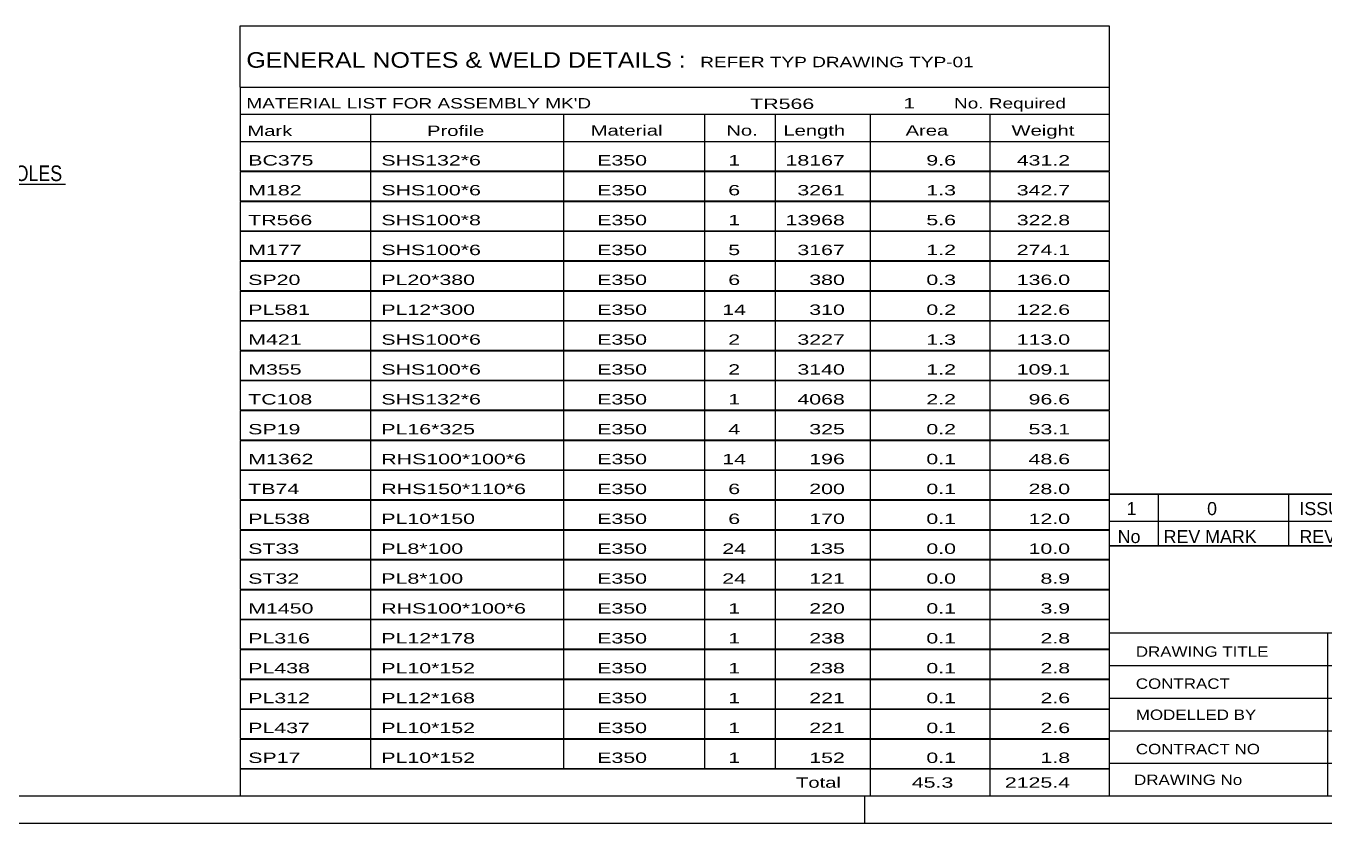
# Model space of a CAD drawing. Header units: millimetres. Extents: x 0 to 841, y 0 to 594.
# Drawn here: x 476.6 to 715.7, y 0 to 146.8 of the extents above; entities that cross this region are included whole.
import ezdxf

# ---------------------------------------------------------------- set-up
doc = ezdxf.new("R2010")
doc.units = ezdxf.units.MM
doc.styles.add('Arial Narrow', font='ARIALN.TTF', dxfattribs={"height": 0.2})

# ---------------------------------------------------------------- blocks, each defined once
blk = doc.blocks.new('Unknown-318887959-1135')
at = {"color": 5, "linetype": 'Continuous'}
for p, q in [((5, 5), (836, 5)), ((631, 0), (631, 5)), ((0, 0), (841, 0))]:
    blk.add_line(p, q, dxfattribs=at)
blk = doc.blocks.new('Unknown-318887959-22448')
at = {"color": 7, "linetype": 'Continuous'}
for p, q in [((676, 51.05), (676, 5)), ((676, 51.05), (836, 51.05)), ((836, 51), (836, 5)), ((676, 35), (836, 35)), ((716.14, 35), (716.14, 5)), ((676, 29), (836, 29)), ((818, 5.05), (818, 29.05)), ((676, 23), (836, 23)), ((760.14, 23), (760.14, 5)), ((676, 17), (836, 17)), ((676, 11), (818, 11)), ((676, 5), (836, 5))]:
    blk.add_line(p, q, dxfattribs=at)
at = {"color": 7, "style": 'Arial Narrow'}
for s, height, width, p in [('DRAWING TITLE', 1.9089, 1.425378, (680.88, 30.61)), ('TRUSS', 1.909, 1.425378, (717.81, 30.59)), ('CONTRACT', 1.909, 1.425378, (680.88, 24.71)), ('TERMINAL BUILDING', 1.9089, 1.425378, (718.06, 25.07)), ('MODELLED BY', 1.9089, 1.425378, (680.88, 18.98)), ('GSK', 1.909, 1.425378, (717.88, 19.04)), ('ISSUED', 1.909, 1.425378, (760.94, 18.64)), ('08.05.2026', 1.909, 1.425378, (777.69, 18.52)), ('CONTRACT NO', 1.9089, 1.425378, (680.88, 12.66)), ('AN-C-1376', 1.909, 1.425378, (718.23, 12.78)), ('SCALE', 1.909, 1.425378, (760.94, 12.65)), ('A1', 6.204, 1.25, (822.24, 7.2)), ('DRAWING No', 1.909, 1.425378, (680.56, 7)), ('[TR.566]', 1.909, 1.425378, (718.46, 6.99)), ('REVISION No.', 1.9089, 1.425378, (760.94, 5.77)), ('1', 3.34, 1.5, (797.91, 5.68))]:
    blk.add_text(s, height=height, dxfattribs=dict(at, width=width)).set_placement(p)
at = {"color": 7, "linetype": 'Continuous', "style": 'Arial Narrow'}
for s, height, width, p in [('PH #', 2.1, 1.42538, (823.4, 24.55)), ('109', 2.1, 1.42538, (824.19, 18.65)), ('NTS', 1.909, 1.425378, (778, 13.05))]:
    blk.add_text(s, height=height, dxfattribs=dict(at, width=width)).set_placement(p)
blk = doc.blocks.new('Unknown-318887959-22449')
at = {"color": 7, "linetype": 'Continuous'}
for p, q in [((516, 146.75), (676, 146.75)), ((516, 135.5), (516, 146.75)), ((676, 146.75), (676, 135.5)), ((516, 135.5), (676, 135.5)), ((516, 135.5), (516, 130.5)), ((676, 135.5), (676, 130.5)), ((516, 130.5), (676, 130.5)), ((516, 130.5), (516, 125.5)), ((540, 130.5), (540, 125.5)), ((575.5, 130.5), (575.5, 125.5)), ((601.5, 130.5), (601.5, 125.5)), ((614.5, 130.5), (614.5, 125.5)), ((632, 130.5), (632, 125.5)), ((654, 130.5), (654, 125.5)), ((676, 130.5), (676, 125.5)), ((516, 125.5), (676, 125.5)), ((516, 125.45), (516, 120.05)), ((516, 125.45), (676, 125.45)), ((540, 125.5), (540, 120)), ((575.5, 125.5), (575.5, 120)), ((601.5, 125.5), (601.5, 120)), ((614.5, 125.5), (614.5, 120)), ((632, 125.5), (632, 120)), ((654, 125.5), (654, 120)), ((676, 125.45), (676, 120.05)), ((516, 120.05), (676, 120.05)), ((516, 119.95), (516, 114.55)), ((516, 119.95), (676, 119.95)), ((540, 120), (540, 114.5)), ((575.5, 120), (575.5, 114.5)), ((601.5, 120), (601.5, 114.5)), ((614.5, 120), (614.5, 114.5)), ((632, 120), (632, 114.5)), ((654, 120), (654, 114.5)), ((676, 119.95), (676, 114.55)), ((516, 114.55), (676, 114.55)), ((516, 114.45), (516, 109.05)), ((516, 114.45), (676, 114.45)), ((540, 114.5), (540, 109)), ((575.5, 114.5), (575.5, 109)), ((601.5, 114.5), (601.5, 109)), ((614.5, 114.5), (614.5, 109)), ((632, 114.5), (632, 109)), ((654, 114.5), (654, 109)), ((676, 114.45), (676, 109.05)), ((516, 109.05), (676, 109.05)), ((516, 108.95), (516, 103.55)), ((516, 108.95), (676, 108.95)), ((540, 109), (540, 103.5)), ((575.5, 109), (575.5, 103.5)), ((601.5, 109), (601.5, 103.5)), ((614.5, 109), (614.5, 103.5)), ((632, 109), (632, 103.5)), ((654, 109), (654, 103.5)), ((676, 108.95), (676, 103.55)), ((516, 103.55), (676, 103.55)), ((516, 103.45), (516, 98.05)), ((516, 103.45), (676, 103.45)), ((540, 103.5), (540, 98)), ((575.5, 103.5), (575.5, 98)), ((601.5, 103.5), (601.5, 98)), ((614.5, 103.5), (614.5, 98)), ((632, 103.5), (632, 98)), ((654, 103.5), (654, 98)), ((676, 103.45), (676, 98.05)), ((516, 98.05), (676, 98.05)), ((516, 97.95), (516, 92.55)), ((516, 97.95), (676, 97.95)), ((540, 98), (540, 92.5)), ((575.5, 98), (575.5, 92.5)), ((601.5, 98), (601.5, 92.5)), ((614.5, 98), (614.5, 92.5)), ((632, 98), (632, 92.5)), ((654, 98), (654, 92.5)), ((676, 97.95), (676, 92.55)), ((516, 92.55), (676, 92.55)), ((516, 92.45), (516, 87.05)), ((516, 92.45), (676, 92.45)), ((540, 92.5), (540, 87)), ((575.5, 92.5), (575.5, 87)), ((601.5, 92.5), (601.5, 87)), ((614.5, 92.5), (614.5, 87)), ((632, 92.5), (632, 87)), ((654, 92.5), (654, 87)), ((676, 92.45), (676, 87.05)), ((516, 87.05), (676, 87.05)), ((516, 86.95), (516, 81.55)), ((516, 86.95), (676, 86.95)), ((540, 87), (540, 81.5)), ((575.5, 87), (575.5, 81.5)), ((601.5, 87), (601.5, 81.5)), ((614.5, 87), (614.5, 81.5)), ((632, 87), (632, 81.5)), ((654, 87), (654, 81.5)), ((676, 86.95), (676, 81.55)), ((516, 81.55), (676, 81.55)), ((516, 81.45), (516, 76.05)), ((516, 81.45), (676, 81.45)), ((540, 81.5), (540, 76)), ((575.5, 81.5), (575.5, 76)), ((601.5, 81.5), (601.5, 76)), ((614.5, 81.5), (614.5, 76)), ((632, 81.5), (632, 76)), ((654, 81.5), (654, 76)), ((676, 81.45), (676, 76.05)), ((516, 76.05), (676, 76.05)), ((516, 75.95), (516, 70.55)), ((516, 75.95), (676, 75.95)), ((540, 76), (540, 70.5)), ((575.5, 76), (575.5, 70.5)), ((601.5, 76), (601.5, 70.5)), ((614.5, 76), (614.5, 70.5)), ((632, 76), (632, 70.5)), ((654, 76), (654, 70.5)), ((676, 75.95), (676, 70.55)), ((516, 70.55), (676, 70.55)), ((516, 70.45), (516, 65.05)), ((516, 70.45), (676, 70.45)), ((540, 70.5), (540, 65)), ((575.5, 70.5), (575.5, 65)), ((601.5, 70.5), (601.5, 65)), ((614.5, 70.5), (614.5, 65)), ((632, 70.5), (632, 65)), ((654, 70.5), (654, 65)), ((676, 70.45), (676, 65.05)), ((516, 65.05), (676, 65.05)), ((516, 64.95), (516, 59.55)), ((516, 64.95), (676, 64.95)), ((540, 65), (540, 59.5)), ((575.5, 65), (575.5, 59.5)), ((601.5, 65), (601.5, 59.5)), ((614.5, 65), (614.5, 59.5)), ((632, 65), (632, 59.5)), ((654, 65), (654, 59.5)), ((676, 64.95), (676, 59.55)), ((516, 59.55), (676, 59.55)), ((516, 59.45), (516, 54.05)), ((516, 59.45), (676, 59.45)), ((540, 59.5), (540, 54)), ((575.5, 59.5), (575.5, 54)), ((601.5, 59.5), (601.5, 54)), ((614.5, 59.5), (614.5, 54)), ((632, 59.5), (632, 54)), ((654, 59.5), (654, 54)), ((676, 59.45), (676, 54.05)), ((516, 54.05), (676, 54.05)), ((516, 53.95), (516, 48.55)), ((516, 53.95), (676, 53.95)), ((540, 54), (540, 48.5)), ((575.5, 54), (575.5, 48.5)), ((601.5, 54), (601.5, 48.5)), ((614.5, 54), (614.5, 48.5)), ((632, 54), (632, 48.5)), ((654, 54), (654, 48.5)), ((676, 53.95), (676, 48.55)), ((516, 48.55), (676, 48.55)), ((516, 48.45), (516, 43.05)), ((516, 48.45), (676, 48.45)), ((540, 48.5), (540, 43)), ((575.5, 48.5), (575.5, 43)), ((601.5, 48.5), (601.5, 43)), ((614.5, 48.5), (614.5, 43)), ((632, 48.5), (632, 43)), ((654, 48.5), (654, 43)), ((676, 48.45), (676, 43.05)), ((516, 43.05), (676, 43.05)), ((516, 42.95), (516, 37.55)), ((516, 42.95), (676, 42.95)), ((540, 43), (540, 37.5)), ((575.5, 43), (575.5, 37.5)), ((601.5, 43), (601.5, 37.5)), ((614.5, 43), (614.5, 37.5)), ((632, 43), (632, 37.5)), ((654, 43), (654, 37.5)), ((676, 42.95), (676, 37.55)), ((516, 37.55), (676, 37.55)), ((516, 37.45), (516, 32.05)), ((516, 37.45), (676, 37.45)), ((540, 37.5), (540, 32)), ((575.5, 37.5), (575.5, 32)), ((601.5, 37.5), (601.5, 32)), ((614.5, 37.5), (614.5, 32)), ((632, 37.5), (632, 32)), ((654, 37.5), (654, 32)), ((676, 37.45), (676, 32.05)), ((516, 32.05), (676, 32.05)), ((516, 31.95), (516, 26.55)), ((516, 31.95), (676, 31.95)), ((540, 32), (540, 26.5)), ((575.5, 32), (575.5, 26.5)), ((601.5, 32), (601.5, 26.5)), ((614.5, 32), (614.5, 26.5)), ((632, 32), (632, 26.5)), ((654, 32), (654, 26.5)), ((676, 31.95), (676, 26.55)), ((516, 26.55), (676, 26.55)), ((516, 26.45), (516, 21.05)), ((516, 26.45), (676, 26.45)), ((540, 26.5), (540, 21)), ((575.5, 26.5), (575.5, 21)), ((601.5, 26.5), (601.5, 21)), ((614.5, 26.5), (614.5, 21)), ((632, 26.5), (632, 21)), ((654, 26.5), (654, 21)), ((676, 26.45), (676, 21.05)), ((516, 21.05), (676, 21.05)), ((516, 20.95), (516, 15.55)), ((516, 20.95), (676, 20.95)), ((540, 21), (540, 15.5)), ((575.5, 21), (575.5, 15.5)), ((601.5, 21), (601.5, 15.5)), ((614.5, 21), (614.5, 15.5)), ((632, 21), (632, 15.5)), ((654, 21), (654, 15.5)), ((676, 20.95), (676, 15.55)), ((516, 15.55), (676, 15.55)), ((516, 15.45), (516, 10.05)), ((516, 15.45), (676, 15.45)), ((540, 15.5), (540, 10)), ((575.5, 15.5), (575.5, 10)), ((601.5, 15.5), (601.5, 10)), ((614.5, 15.5), (614.5, 10)), ((632, 15.5), (632, 10)), ((654, 15.5), (654, 10)), ((676, 15.45), (676, 10.05)), ((516, 10.05), (676, 10.05)), ((516, 10), (676, 10)), ((516, 10), (516, 5)), ((632, 10), (632, 5)), ((654, 10), (654, 5)), ((676, 10), (676, 5)), ((516, 5), (676, 5))]:
    blk.add_line(p, q, dxfattribs=at)
at = {"color": 7, "style": 'Arial Narrow'}
for s, height, width, p in [('GENERAL NOTES & WELD DETAILS :', 2.8633, 1.4, (517.15, 139.06)), ('REFER TYP DRAWING TYP-01', 1.9089, 1.6, (600.7, 139.16)), ("MATERIAL LIST FOR ASSEMBLY MK'D", 1.9089, 1.6, (517.15, 131.56)), ('TR566', 1.909, 1.794707, (609.9, 131.47)), ('1', 1.91, 1.794707, (638.08, 131.56)), ('No. Required', 1.9089, 1.6, (647.41, 131.56)), ('Mark', 1.909, 1.7, (517.34, 126.5)), ('Profile', 1.909, 1.7, (550.41, 126.5)), ('Material', 1.909, 1.7, (580.54, 126.56)), ('No.', 1.909, 1.7, (605.5, 126.56)), ('Length', 1.909, 1.7, (616, 126.56)), ('Area', 1.909, 1.7, (638.5, 126.56)), ('Weight', 1.909, 1.7, (658, 126.56))]:
    blk.add_text(s, height=height, dxfattribs=dict(at, width=width)).set_placement(p)
at = {"color": 7, "linetype": 'Continuous', "style": 'Arial Narrow'}
for s, height, width, p in [('BC375', 1.909, 1.794707, (517.5, 121.06)), ('SHS132*6', 1.909, 1.794707, (542, 121.06)), ('E350', 1.909, 1.794707, (581.74, 121.06)), ('1', 1.91, 1.794707, (605.86, 121.06)), ('18167', 1.909, 1.794707, (616.4, 121.06)), ('9.6', 1.909, 1.794707, (642.32, 121.06)), ('431.2', 1.909, 1.794707, (658.96, 121.06)), ('M182', 1.909, 1.794707, (517.5, 115.56)), ('SHS100*6', 1.909, 1.794707, (542, 115.56)), ('E350', 1.909, 1.794707, (581.74, 115.56)), ('6', 1.91, 1.794707, (605.86, 115.56)), ('3261', 1.909, 1.794707, (618.58, 115.56)), ('1.3', 1.909, 1.794707, (642.32, 115.56)), ('342.7', 1.909, 1.794707, (658.96, 115.56)), ('TR566', 1.909, 1.794707, (517.5, 110.06)), ('SHS100*8', 1.909, 1.794707, (542, 110.06)), ('E350', 1.909, 1.794707, (581.74, 110.06)), ('1', 1.91, 1.794707, (605.86, 110.06)), ('13968', 1.909, 1.794707, (616.4, 110.06)), ('5.6', 1.909, 1.794707, (642.32, 110.06)), ('322.8', 1.909, 1.794707, (658.96, 110.06)), ('M177', 1.909, 1.794707, (517.5, 104.56)), ('SHS100*6', 1.909, 1.794707, (542, 104.56)), ('E350', 1.909, 1.794707, (581.74, 104.56)), ('5', 1.91, 1.794707, (605.86, 104.56)), ('3167', 1.909, 1.794707, (618.58, 104.56)), ('1.2', 1.909, 1.794707, (642.32, 104.56)), ('274.1', 1.909, 1.794707, (658.96, 104.56)), ('SP20', 1.909, 1.794707, (517.5, 99.06)), ('PL20*380', 1.909, 1.794707, (542, 99.06)), ('E350', 1.909, 1.794707, (581.74, 99.06)), ('6', 1.91, 1.794707, (605.86, 99.06)), ('380', 1.909, 1.794707, (620.77, 99.06)), ('0.3', 1.909, 1.794707, (642.32, 99.06)), ('136.0', 1.909, 1.794707, (658.96, 99.06)), ('PL581', 1.909, 1.794707, (517.5, 93.56)), ('PL12*300', 1.909, 1.794707, (542, 93.56)), ('E350', 1.909, 1.794707, (581.74, 93.56)), ('14', 1.909, 1.794707, (604.76, 93.56)), ('310', 1.909, 1.794707, (620.77, 93.56)), ('0.2', 1.909, 1.794707, (642.32, 93.56)), ('122.6', 1.909, 1.794707, (658.96, 93.56)), ('M421', 1.909, 1.794707, (517.5, 88.06)), ('SHS100*6', 1.909, 1.794707, (542, 88.06)), ('E350', 1.909, 1.794707, (581.74, 88.06)), ('2', 1.91, 1.794707, (605.86, 88.06)), ('3227', 1.909, 1.794707, (618.58, 88.06)), ('1.3', 1.909, 1.794707, (642.32, 88.06)), ('113.0', 1.909, 1.794707, (658.96, 88.06)), ('M355', 1.909, 1.794707, (517.5, 82.56)), ('SHS100*6', 1.909, 1.794707, (542, 82.56)), ('E350', 1.909, 1.794707, (581.74, 82.56)), ('2', 1.91, 1.794707, (605.86, 82.56)), ('3140', 1.909, 1.794707, (618.58, 82.56)), ('1.2', 1.909, 1.794707, (642.32, 82.56)), ('109.1', 1.909, 1.794707, (658.96, 82.56)), ('TC108', 1.909, 1.794707, (517.5, 77.06)), ('SHS132*6', 1.909, 1.794707, (542, 77.06)), ('E350', 1.909, 1.794707, (581.74, 77.06)), ('1', 1.91, 1.794707, (605.86, 77.06)), ('4068', 1.909, 1.794707, (618.58, 77.06)), ('2.2', 1.909, 1.794707, (642.32, 77.06)), ('96.6', 1.909, 1.794707, (661.14, 77.06)), ('SP19', 1.909, 1.794707, (517.5, 71.56)), ('PL16*325', 1.909, 1.794707, (542, 71.56)), ('E350', 1.909, 1.794707, (581.74, 71.56)), ('4', 1.91, 1.794707, (605.86, 71.56)), ('325', 1.909, 1.794707, (620.77, 71.56)), ('0.2', 1.909, 1.794707, (642.32, 71.56)), ('53.1', 1.909, 1.794707, (661.14, 71.56)), ('M1362', 1.909, 1.794707, (517.5, 66.06)), ('RHS100*100*6', 1.9089, 1.794707, (542, 66.06)), ('E350', 1.909, 1.794707, (581.74, 66.06)), ('14', 1.909, 1.794707, (604.76, 66.06)), ('196', 1.909, 1.794707, (620.77, 66.06)), ('0.1', 1.909, 1.794707, (642.32, 66.06)), ('48.6', 1.909, 1.794707, (661.14, 66.06)), ('TB74', 1.909, 1.794707, (517.5, 60.56)), ('RHS150*110*6', 1.9089, 1.794707, (542, 60.56)), ('E350', 1.909, 1.794707, (581.74, 60.56)), ('6', 1.91, 1.794707, (605.86, 60.56)), ('200', 1.909, 1.794707, (620.77, 60.56)), ('0.1', 1.909, 1.794707, (642.32, 60.56)), ('28.0', 1.909, 1.794707, (661.14, 60.56)), ('PL538', 1.909, 1.794707, (517.5, 55.06)), ('PL10*150', 1.909, 1.794707, (542, 55.06)), ('E350', 1.909, 1.794707, (581.74, 55.06)), ('6', 1.91, 1.794707, (605.86, 55.06)), ('170', 1.909, 1.794707, (620.77, 55.06)), ('0.1', 1.909, 1.794707, (642.32, 55.06)), ('12.0', 1.909, 1.794707, (661.14, 55.06)), ('ST33', 1.909, 1.794707, (517.5, 49.56)), ('PL8*100', 1.909, 1.794707, (542, 49.56)), ('E350', 1.909, 1.794707, (581.74, 49.56)), ('24', 1.909, 1.794707, (604.76, 49.56)), ('135', 1.909, 1.794707, (620.77, 49.56)), ('0.0', 1.909, 1.794707, (642.32, 49.56)), ('10.0', 1.909, 1.794707, (661.14, 49.56)), ('ST32', 1.909, 1.794707, (517.5, 44.06)), ('PL8*100', 1.909, 1.794707, (542, 44.06)), ('E350', 1.909, 1.794707, (581.74, 44.06)), ('24', 1.909, 1.794707, (604.76, 44.06)), ('121', 1.909, 1.794707, (620.77, 44.06)), ('0.0', 1.909, 1.794707, (642.32, 44.06)), ('8.9', 1.909, 1.794707, (663.33, 44.06)), ('M1450', 1.909, 1.794707, (517.5, 38.56)), ('RHS100*100*6', 1.9089, 1.794707, (542, 38.56)), ('E350', 1.909, 1.794707, (581.74, 38.56)), ('1', 1.91, 1.794707, (605.86, 38.56)), ('220', 1.909, 1.794707, (620.77, 38.56)), ('0.1', 1.909, 1.794707, (642.32, 38.56)), ('3.9', 1.909, 1.794707, (663.33, 38.56)), ('PL316', 1.909, 1.794707, (517.5, 33.06)), ('PL12*178', 1.909, 1.794707, (542, 33.06)), ('E350', 1.909, 1.794707, (581.74, 33.06)), ('1', 1.91, 1.794707, (605.86, 33.06)), ('238', 1.909, 1.794707, (620.77, 33.06)), ('0.1', 1.909, 1.794707, (642.32, 33.06)), ('2.8', 1.909, 1.794707, (663.33, 33.06)), ('PL438', 1.909, 1.794707, (517.5, 27.56)), ('PL10*152', 1.909, 1.794707, (542, 27.56)), ('E350', 1.909, 1.794707, (581.74, 27.56)), ('1', 1.91, 1.794707, (605.86, 27.56)), ('238', 1.909, 1.794707, (620.77, 27.56)), ('0.1', 1.909, 1.794707, (642.32, 27.56)), ('2.8', 1.909, 1.794707, (663.33, 27.56)), ('PL312', 1.909, 1.794707, (517.5, 22.06)), ('PL12*168', 1.909, 1.794707, (542, 22.06)), ('E350', 1.909, 1.794707, (581.74, 22.06)), ('1', 1.91, 1.794707, (605.86, 22.06)), ('221', 1.909, 1.794707, (620.77, 22.06)), ('0.1', 1.909, 1.794707, (642.32, 22.06)), ('2.6', 1.909, 1.794707, (663.33, 22.06)), ('PL437', 1.909, 1.794707, (517.5, 16.56)), ('PL10*152', 1.909, 1.794707, (542, 16.56)), ('E350', 1.909, 1.794707, (581.74, 16.56)), ('1', 1.91, 1.794707, (605.86, 16.56)), ('221', 1.909, 1.794707, (620.77, 16.56)), ('0.1', 1.909, 1.794707, (642.32, 16.56)), ('2.6', 1.909, 1.794707, (663.33, 16.56)), ('SP17', 1.909, 1.794707, (517.5, 11.06)), ('PL10*152', 1.909, 1.794707, (542, 11.06)), ('E350', 1.909, 1.794707, (581.74, 11.06)), ('1', 1.91, 1.794707, (605.86, 11.06)), ('152', 1.909, 1.794707, (620.77, 11.06)), ('0.1', 1.909, 1.794707, (642.32, 11.06)), ('1.8', 1.909, 1.794707, (663.33, 11.06)), ('Total', 1.909, 1.7, (618.33, 6.5)), ('45.3', 1.909, 1.794707, (639.64, 6.5)), ('2125.4', 1.909, 1.794707, (656.77, 6.5))]:
    blk.add_text(s, height=height, dxfattribs=dict(at, width=width)).set_placement(p)
blk = doc.blocks.new('Unknown-318887959-22451')
at = {"color": 7, "linetype": 'Continuous'}
for p, q in [((676, 60.55), (836, 60.55)), ((836, 60.55), (676, 60.55)), ((676, 60.55), (676, 55.55)), ((685, 60.55), (685, 55.55)), ((709, 60.55), (709, 55.55)), ((806, 60.55), (806, 55.55)), ((836, 60.55), (836, 55.55)), ((676, 55.55), (836, 55.55)), ((676, 55.55), (676, 51.05)), ((676, 55.55), (836, 55.55)), ((685, 55.55), (685, 51.05)), ((709, 55.55), (709, 51.05)), ((806, 55.55), (806, 51.05)), ((836, 55.55), (836, 51.05)), ((836, 51.05), (676, 51.05))]:
    blk.add_line(p, q, dxfattribs=at)
at = {"color": 7, "linetype": 'Continuous', "style": 'Arial Narrow'}
for s, height, width, p in [('1', 2.39, 1.196471, (679.16, 56.7)), ('0', 2.39, 1.196471, (694, 56.7)), ('ISSUED FOR CONSTRUCTION', 2.3861, 1.196471, (711, 56.7)), ('08.05.2026', 2.386, 1.196471, (812, 56.7)), ('No', 2.386, 1.2, (677.54, 51.55)), ('REV MARK', 2.386, 1.2, (686, 51.55)), ('REVISION DESCRIPTION', 2.3861, 1.2, (711, 51.55)), ('REV. DATE', 2.386, 1.2, (811.28, 51.55))]:
    blk.add_text(s, height=height, dxfattribs=dict(at, width=width)).set_placement(p)
blk = doc.blocks.new('Mark-318887959-8128 - 8098')
at = {"color": 0}
blk.add_wipeout([(459.57, 118.2), (459.57, 121.2), (457.74, 121.2), (457.74, 118.2)], dxfattribs=at)
blk.add_wipeout([(459.57, 118.2), (459.57, 121.2), (457.74, 121.2), (457.74, 118.2)], dxfattribs=at)
at = {"color": 7, "linetype": 'Continuous'}
blk.add_line((447.24, 100.76), (457.14, 117.6), dxfattribs=at)
at = {"color": 0}
blk.add_wipeout([(462.29, 118.2), (462.29, 121.2), (460.47, 121.2), (460.47, 118.2)], dxfattribs=at)
blk.add_wipeout([(462.29, 118.2), (462.29, 121.2), (460.47, 121.2), (460.47, 118.2)], dxfattribs=at)
at = {"color": 3, "style": 'Arial Narrow'}
blk.add_text('4', height=2.86, dxfattribs=at).set_placement((457.74, 118.2))
at = {"color": 0}
blk.add_wipeout([(466.85, 118.2), (466.85, 121.2), (463.19, 121.2), (463.19, 118.2)], dxfattribs=at)
blk.add_wipeout([(466.85, 118.2), (466.85, 121.2), (463.19, 121.2), (463.19, 118.2)], dxfattribs=at)
at = {"color": 3, "style": 'Arial Narrow'}
blk.add_text('#', height=2.86, dxfattribs=at).set_placement((460.47, 118.2))
at = {"color": 0}
blk.add_wipeout([(483.28, 118.2), (483.28, 121.2), (467.75, 121.2), (467.75, 118.2)], dxfattribs=at)
blk.add_wipeout([(483.28, 118.2), (483.28, 121.2), (467.75, 121.2), (467.75, 118.2)], dxfattribs=at)
at = {"color": 7, "linetype": 'Continuous'}
blk.add_line((457.14, 117.6), (483.88, 117.6), dxfattribs=at)
at = {"color": 3, "style": 'Arial Narrow'}
for s, p in [('18', (463.19, 118.2)), ('Ø  HOLES', (467.75, 118.2))]:
    blk.add_text(s, height=2.863, dxfattribs=at).set_placement(p)

msp = doc.modelspace()

# ---------------------------------------------------------------- block references
for name in ['Unknown-318887959-1135', 'Unknown-318887959-22449', 'Unknown-318887959-22451', 'Unknown-318887959-22448']:
    msp.add_blockref(name, (0, 0))

# ---------------------------------------------------------------- next in the draw order: block references
msp.add_blockref('Mark-318887959-8128 - 8098', (0, 0))

doc.saveas('drawing.dxf')
